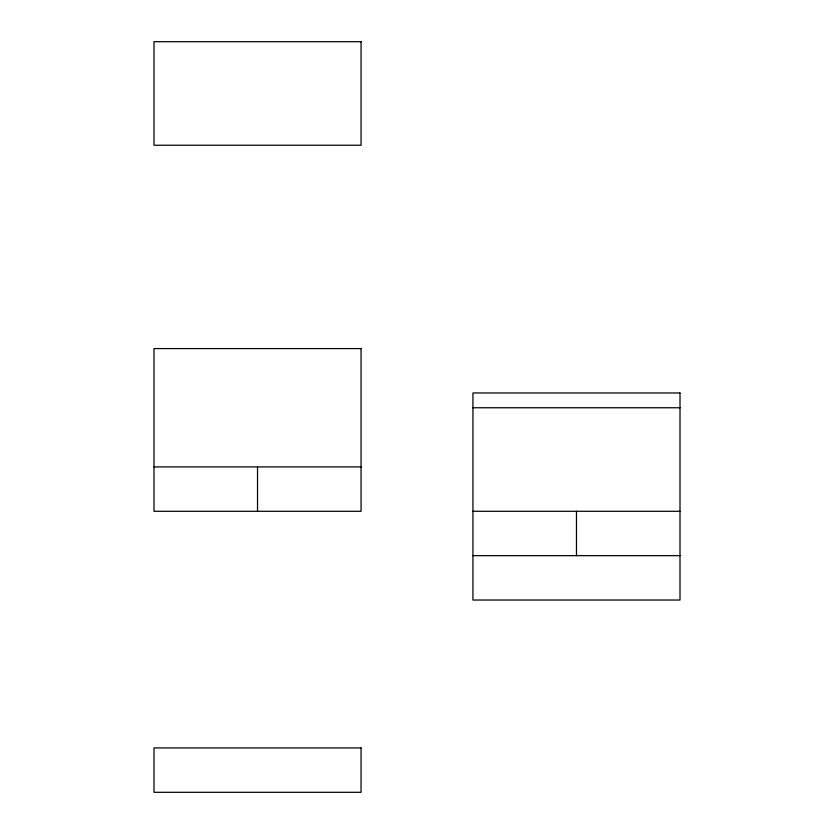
<?xml version="1.0" encoding="UTF-8"?>
<svg xmlns="http://www.w3.org/2000/svg" width="834" height="834" viewBox="0 0 834 834"><rect width="100%" height="100%" fill="white"/><g stroke="black" fill="none" stroke-linecap="round" stroke-linejoin="round"><path stroke-width="1.25" d="M472.941 407.753L680.002 407.753M153.998 466.915L361.059 466.915M472.941 511.284L680.002 511.284M472.941 555.653L680.002 555.653M576.471 511.284L576.471 555.653M257.529 466.915L257.529 511.284M361.059 41.7L153.998 41.7L153.998 145.231L361.059 145.231L361.059 41.7M361.059 348.591L153.998 348.591L153.998 511.284L361.059 511.284L361.059 348.591M680.002 392.97L472.941 392.97L472.941 600.032L680.002 600.032L680.002 392.97M361.059 747.931L153.998 747.931L153.998 792.3L361.059 792.3L361.059 747.931"/></g></svg>
